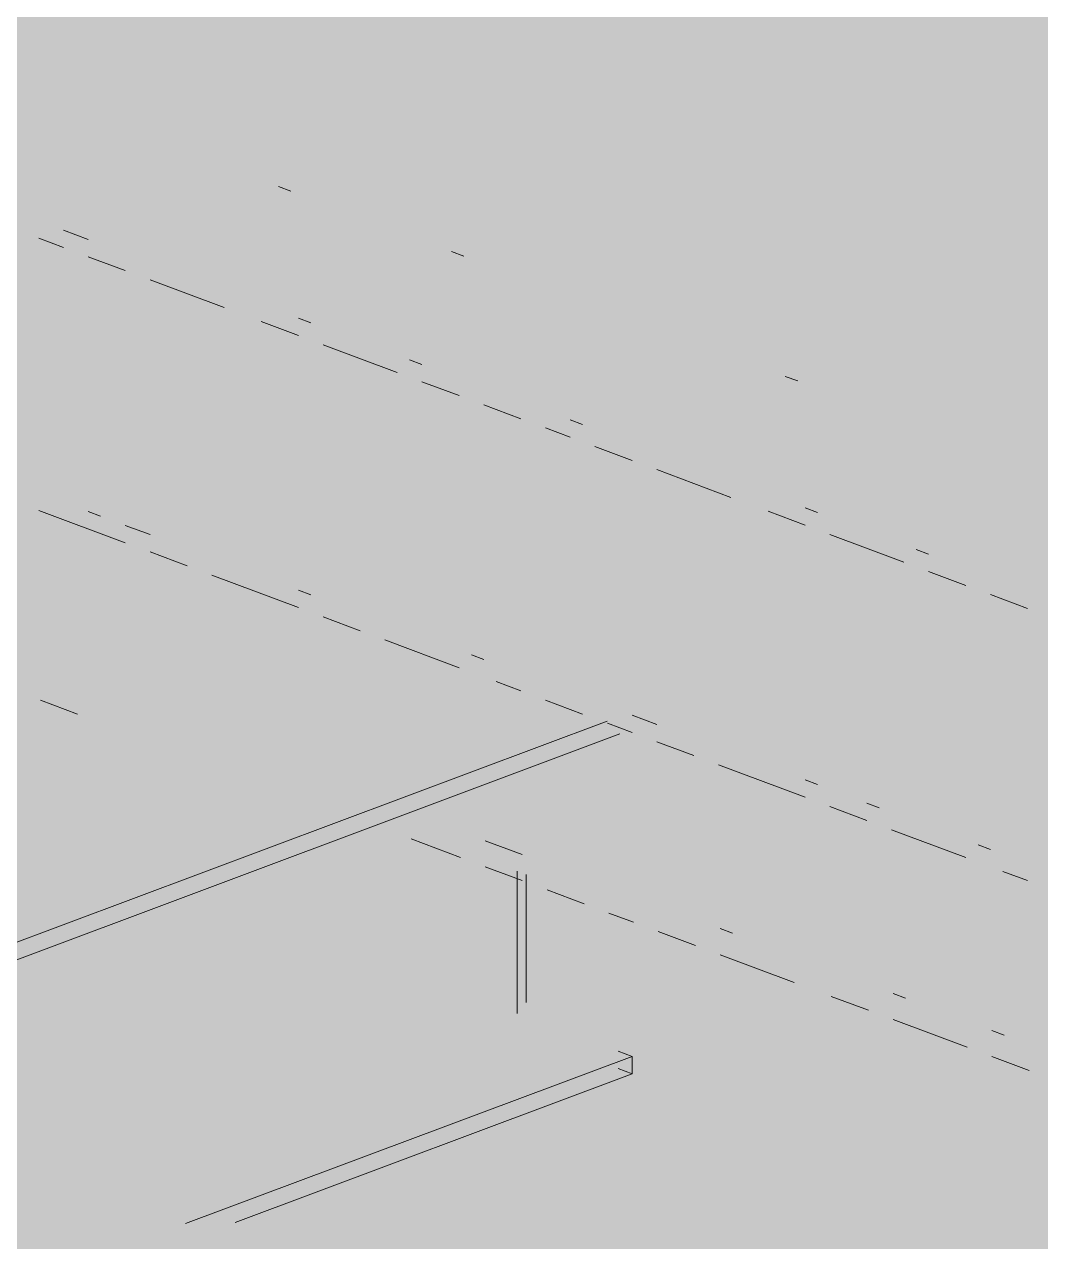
# Paper-space layout '03 3D Building and Roof' of a CAD drawing. Header units: millimetres. Extents: x 5 to 415, y 5 to 292.
# Drawn here: x 178.55 to 183.66, y 105.89 to 112.02 of the extents above; entities that cross this region are included whole.
import ezdxf

# ---------------------------------------------------------------- set-up
doc = ezdxf.new("R2010")
doc.units = ezdxf.units.MM
doc.layers.add('EXISTING', color=7, linetype='Continuous')
doc.layers.add('IMAGES', color=7, linetype='Continuous')

# ---------------------------------------------------------------- blocks, each defined once
blk = doc.blocks.new('SHEET_03')
at = {"layer": 'EXISTING', "color": 250, "lineweight": 9}
for p, q in [((179.8906, 111.1793), (179.8284, 111.2026)), ((178.7464, 110.8963), (178.6221, 110.9429)), ((178.7464, 110.9837), (178.8708, 110.9371)), ((179.0573, 110.7798), (178.8708, 110.8497)), ((180.7611, 110.8533), (180.6989, 110.8765)), ((179.5548, 110.5935), (179.1817, 110.7332)), ((179.9278, 110.4537), (179.7413, 110.5236)), ((179.9278, 110.5411), (179.99, 110.5178)), ((180.4252, 110.2674), (180.0522, 110.4071)), ((180.4874, 110.3315), (180.5496, 110.3082)), ((180.7361, 110.1509), (180.5496, 110.2208)), ((182.4399, 110.2244), (182.3777, 110.2477)), ((181.047, 110.0345), (180.8605, 110.1043)), ((181.2957, 110.0287), (181.3579, 110.0054)), ((181.2957, 109.9413), (181.1714, 109.9879)), ((181.6066, 109.8248), (181.4201, 109.8947)), ((182.104, 109.6385), (181.731, 109.7782)), ((179.0573, 109.4104), (178.6221, 109.5735)), ((178.8708, 109.5677), (178.933, 109.5444)), ((182.4771, 109.4987), (182.2906, 109.5686)), ((182.4771, 109.5861), (182.5393, 109.5628)), ((179.0573, 109.4979), (179.1817, 109.4513)), ((182.9745, 109.3124), (182.6015, 109.4521)), ((179.3682, 109.294), (179.1817, 109.3639)), ((183.0367, 109.3765), (183.0989, 109.3532)), ((179.9278, 109.0844), (179.4926, 109.2474)), ((183.2854, 109.1959), (183.0989, 109.2658)), ((179.9278, 109.1718), (179.99, 109.1485)), ((183.5963, 109.0795), (183.4098, 109.1494)), ((180.2387, 108.9679), (180.0522, 109.0378)), ((180.7361, 108.7816), (180.3631, 108.9213)), ((180.7983, 108.8457), (180.8605, 108.8224)), ((181.047, 108.6651), (180.9227, 108.7117)), ((178.8162, 108.5486), (178.6297, 108.6185)), ((181.3579, 108.5486), (181.1714, 108.6185)), ((177.1141, 106.8764), (181.482, 108.5126)), ((181.6066, 108.4555), (181.4823, 108.502)), ((181.6066, 108.5429), (181.731, 108.4963)), ((177.2389, 106.8357), (181.5444, 108.4485)), ((181.9175, 108.339), (181.731, 108.4089)), ((182.4771, 108.1294), (182.0419, 108.2924)), ((182.4771, 108.2168), (182.5393, 108.1935)), ((182.788, 108.0129), (182.6015, 108.0828)), ((182.788, 108.1003), (182.8502, 108.077)), ((183.2854, 107.8266), (182.9124, 107.9663)), ((180.7437, 107.8265), (180.495, 107.9197)), ((180.8681, 107.911), (181.0546, 107.8412)), ((183.3476, 107.8907), (183.4098, 107.8674)), ((181.0546, 107.7101), (180.8681, 107.7799)), ((181.0291, 107.0422), (181.0291, 107.7579)), ((183.5963, 107.7101), (183.472, 107.7567)), ((181.0735, 107.7413), (181.0735, 107.0971)), ((181.3655, 107.5936), (181.1789, 107.6635)), ((181.6142, 107.5004), (181.4898, 107.547)), ((181.9251, 107.384), (181.7385, 107.4538)), ((182.0494, 107.4685), (182.1116, 107.4452)), ((182.4225, 107.1976), (182.0494, 107.3374)), ((182.9199, 107.1424), (182.9821, 107.1191)), ((182.7956, 107.0579), (182.609, 107.1278)), ((183.293, 106.8715), (182.9199, 107.0113)), ((183.4173, 106.9561), (183.4795, 106.9328)), ((181.5373, 106.8518), (181.6068, 106.8258)), ((179.3604, 105.9843), (181.6068, 106.8258)), ((181.6068, 106.8258), (181.6068, 106.7384)), ((183.6039, 106.7551), (183.4173, 106.825)), ((179.61, 105.9904), (181.6068, 106.7384)), ((181.6068, 106.7384), (181.5373, 106.7644))]:
    blk.add_line(p, q, dxfattribs=at)
at = {"layer": 'IMAGES', "color": 7}
for points in [[(178.4348, 112), (183.5757, 112), (178.4348, 112.1714), (183.5757, 112.1714)], [(183.5757, 112), (183.7471, 112), (183.5757, 112.1714), (183.7471, 112.1714)], [(178.4348, 111.8286), (178.6062, 111.8286), (178.4348, 112), (178.6062, 112)], [(178.6062, 111.8286), (178.7776, 111.8286), (178.6062, 112), (178.7776, 112)], [(178.7776, 111.8286), (183.9184, 111.8286), (178.7776, 112), (183.9184, 112)], [(178.4348, 111.6571), (178.6062, 111.6571), (178.4348, 111.8286), (178.6062, 111.8286)], [(178.6062, 111.6571), (178.9489, 111.6571), (178.6062, 111.8286), (178.9489, 111.8286)], [(178.9489, 111.6571), (179.2916, 111.6571), (178.9489, 111.8286), (179.2916, 111.8286)], [(179.2916, 111.6571), (184.4325, 111.6571), (179.2916, 111.8286), (184.4325, 111.8286)], [(178.4348, 111.4857), (178.6062, 111.4857), (178.4348, 111.6571), (178.6062, 111.6571)], [(178.6062, 111.4857), (178.7776, 111.4857), (178.6062, 111.6571), (178.7776, 111.6571)], [(178.7776, 111.4857), (178.9489, 111.4857), (178.7776, 111.6571), (178.9489, 111.6571)], [(178.9489, 111.3143), (179.1203, 111.3143), (178.9489, 111.6571), (179.1203, 111.6571)], [(179.1203, 111.3143), (179.2916, 111.3143), (179.1203, 111.6571), (179.2916, 111.6571)], [(179.2916, 111.4857), (179.463, 111.4857), (179.2916, 111.6571), (179.463, 111.6571)], [(179.463, 111.4857), (184.9466, 111.4857), (179.463, 111.6571), (184.9466, 111.6571)], [(178.2635, 111.3143), (178.7776, 111.3143), (178.2635, 111.4857), (178.7776, 111.4857)], [(178.7776, 111.3143), (178.9489, 111.3143), (178.7776, 111.4857), (178.9489, 111.4857)], [(179.2916, 111.3143), (179.463, 111.3143), (179.2916, 111.4857), (179.463, 111.4857)], [(179.463, 111.3143), (179.6344, 111.3143), (179.463, 111.4857), (179.6344, 111.4857)], [(179.6344, 111.1429), (179.8057, 111.1429), (179.6344, 111.4857), (179.8057, 111.4857)], [(179.8057, 111.3143), (179.9771, 111.3143), (179.8057, 111.4857), (179.9771, 111.4857)], [(179.9771, 111.3143), (180.1485, 111.3143), (179.9771, 111.4857), (180.1485, 111.4857)], [(180.1485, 111.3143), (185.2894, 111.3143), (180.1485, 111.4857), (185.2894, 111.4857)], [(178.4348, 111.1429), (178.6062, 111.1429), (178.4348, 111.3143), (178.6062, 111.3143)], [(178.6062, 111.1429), (178.7776, 111.1429), (178.6062, 111.3143), (178.7776, 111.3143)], [(178.7776, 111.1429), (179.1203, 111.1429), (178.7776, 111.3143), (179.1203, 111.3143)], [(179.1203, 111.1429), (179.6344, 111.1429), (179.1203, 111.3143), (179.6344, 111.3143)], [(179.8057, 111.1429), (179.9771, 111.1429), (179.8057, 111.3143), (179.9771, 111.3143)], [(179.9771, 110.9714), (180.1485, 110.9714), (179.9771, 111.3143), (180.1485, 111.3143)], [(180.1485, 111.1429), (180.3198, 111.1429), (180.1485, 111.3143), (180.3198, 111.3143)], [(180.3198, 111.1429), (185.8034, 111.1429), (180.3198, 111.3143), (185.8034, 111.3143)], [(178.4348, 110.8), (178.6062, 110.8), (178.4348, 111.1429), (178.6062, 111.1429)], [(178.6062, 110.9714), (178.7776, 110.9714), (178.6062, 111.1429), (178.7776, 111.1429)], [(178.7776, 110.9714), (178.9489, 110.9714), (178.7776, 111.1429), (178.9489, 111.1429)], [(178.9489, 110.9714), (179.1203, 110.9714), (178.9489, 111.1429), (179.1203, 111.1429)], [(179.1203, 110.9714), (179.8057, 110.9714), (179.1203, 111.1429), (179.8057, 111.1429)], [(179.8057, 110.9714), (179.9771, 110.9714), (179.8057, 111.1429), (179.9771, 111.1429)], [(180.1485, 110.9714), (180.3198, 110.9714), (180.1485, 111.1429), (180.3198, 111.1429)], [(180.3198, 110.9714), (180.4912, 110.9714), (180.3198, 111.1429), (180.4912, 111.1429)], [(180.4912, 110.9714), (180.6625, 110.9714), (180.4912, 111.1429), (180.6625, 111.1429)], [(180.6625, 110.9714), (181.1766, 110.9714), (180.6625, 111.1429), (181.1766, 111.1429)], [(181.1766, 110.9714), (186.3175, 110.9714), (181.1766, 111.1429), (186.3175, 111.1429)], [(178.6062, 110.8), (178.9489, 110.8), (178.6062, 110.9714), (178.9489, 110.9714)], [(178.9489, 110.8), (179.1203, 110.8), (178.9489, 110.9714), (179.1203, 110.9714)], [(179.1203, 110.8), (179.463, 110.8), (179.1203, 110.9714), (179.463, 110.9714)], [(179.463, 110.8), (179.6344, 110.8), (179.463, 110.9714), (179.6344, 110.9714)], [(179.6344, 110.8), (179.8057, 110.8), (179.6344, 110.9714), (179.8057, 110.9714)], [(179.8057, 110.8), (179.9771, 110.8), (179.8057, 110.9714), (179.9771, 110.9714)], [(179.9771, 110.8), (180.4912, 110.8), (179.9771, 110.9714), (180.4912, 110.9714)], [(180.4912, 110.8), (180.6625, 110.8), (180.4912, 110.9714), (180.6625, 110.9714)], [(180.6625, 110.8), (180.8339, 110.8), (180.6625, 110.9714), (180.8339, 110.9714)], [(180.8339, 110.8), (181.1766, 110.8), (180.8339, 110.9714), (181.1766, 110.9714)], [(181.1766, 110.8), (181.348, 110.8), (181.1766, 110.9714), (181.348, 110.9714)], [(181.348, 110.8), (181.5194, 110.8), (181.348, 110.9714), (181.5194, 110.9714)], [(181.5194, 110.8), (186.6603, 110.8), (181.5194, 110.9714), (186.6603, 110.9714)], [(178.2635, 110.6286), (178.6062, 110.6286), (178.2635, 110.8), (178.6062, 110.8)], [(178.6062, 110.6286), (178.7776, 110.6286), (178.6062, 110.8), (178.7776, 110.8)], [(178.7776, 110.6286), (178.9489, 110.6286), (178.7776, 110.8), (178.9489, 110.8)], [(178.9489, 110.6286), (179.463, 110.6286), (178.9489, 110.8), (179.463, 110.8)], [(179.463, 110.6286), (179.6344, 110.6286), (179.463, 110.8), (179.6344, 110.8)], [(179.6344, 110.6286), (179.8057, 110.6286), (179.6344, 110.8), (179.8057, 110.8)], [(179.8057, 110.6286), (179.9771, 110.6286), (179.8057, 110.8), (179.9771, 110.8)], [(179.9771, 110.6286), (180.1485, 110.6286), (179.9771, 110.8), (180.1485, 110.8)], [(180.1485, 110.6286), (180.6625, 110.6286), (180.1485, 110.8), (180.6625, 110.8)], [(180.6625, 110.6286), (180.8339, 110.6286), (180.6625, 110.8), (180.8339, 110.8)], [(180.8339, 110.6286), (181.0053, 110.6286), (180.8339, 110.8), (181.0053, 110.8)], [(181.0053, 110.6286), (181.1766, 110.6286), (181.0053, 110.8), (181.1766, 110.8)], [(181.1766, 110.4571), (181.348, 110.4571), (181.1766, 110.8), (181.348, 110.8)], [(181.348, 110.6286), (181.5194, 110.6286), (181.348, 110.8), (181.5194, 110.8)], [(181.5194, 110.6286), (181.6907, 110.6286), (181.5194, 110.8), (181.6907, 110.8)], [(181.6907, 110.6286), (181.8621, 110.6286), (181.6907, 110.8), (181.8621, 110.8)], [(181.8621, 110.6286), (182.0335, 110.6286), (181.8621, 110.8), (182.0335, 110.8)], [(182.0335, 110.6286), (187.1743, 110.6286), (182.0335, 110.8), (187.1743, 110.8)], [(177.2353, 110.4571), (178.6062, 110.4571), (177.2353, 110.6286), (178.6062, 110.6286)], [(178.6062, 110.4571), (178.7776, 110.4571), (178.6062, 110.6286), (178.7776, 110.6286)], [(178.7776, 110.4571), (179.1203, 110.4571), (178.7776, 110.6286), (179.1203, 110.6286)], [(179.1203, 110.4571), (179.2916, 110.4571), (179.1203, 110.6286), (179.2916, 110.6286)], [(179.2916, 110.4571), (179.463, 110.4571), (179.2916, 110.6286), (179.463, 110.6286)], [(179.463, 110.4571), (179.8057, 110.4571), (179.463, 110.6286), (179.8057, 110.6286)], [(179.8057, 110.4571), (179.9771, 110.4571), (179.8057, 110.6286), (179.9771, 110.6286)], [(179.9771, 110.4571), (180.1485, 110.4571), (179.9771, 110.6286), (180.1485, 110.6286)], [(180.1485, 110.4571), (180.4912, 110.4571), (180.1485, 110.6286), (180.4912, 110.6286)], [(180.4912, 110.4571), (180.6625, 110.4571), (180.4912, 110.6286), (180.6625, 110.6286)], [(180.6625, 110.4571), (181.0053, 110.4571), (180.6625, 110.6286), (181.0053, 110.6286)], [(181.0053, 110.4571), (181.1766, 110.4571), (181.0053, 110.6286), (181.1766, 110.6286)], [(181.348, 110.4571), (181.5194, 110.4571), (181.348, 110.6286), (181.5194, 110.6286)], [(181.5194, 110.4571), (181.6907, 110.4571), (181.5194, 110.6286), (181.6907, 110.6286)], [(181.6907, 110.4571), (181.8621, 110.4571), (181.6907, 110.6286), (181.8621, 110.6286)], [(181.8621, 110.4571), (182.0335, 110.4571), (181.8621, 110.6286), (182.0335, 110.6286)], [(182.0335, 110.4571), (187.6884, 110.4571), (182.0335, 110.6286), (187.6884, 110.6286)], [(177.7494, 110.2857), (179.1203, 110.2857), (177.7494, 110.4571), (179.1203, 110.4571)], [(179.1203, 110.2857), (179.463, 110.2857), (179.1203, 110.4571), (179.463, 110.4571)], [(179.463, 110.2857), (179.6344, 110.2857), (179.463, 110.4571), (179.6344, 110.4571)], [(179.6344, 110.2857), (179.8057, 110.2857), (179.6344, 110.4571), (179.8057, 110.4571)], [(179.8057, 110.2857), (179.9771, 110.2857), (179.8057, 110.4571), (179.9771, 110.4571)], [(179.9771, 110.2857), (180.3198, 110.2857), (179.9771, 110.4571), (180.3198, 110.4571)], [(180.3198, 110.2857), (180.4912, 110.2857), (180.3198, 110.4571), (180.4912, 110.4571)], [(180.4912, 110.2857), (180.6625, 110.2857), (180.4912, 110.4571), (180.6625, 110.4571)], [(180.6625, 110.2857), (180.8339, 110.2857), (180.6625, 110.4571), (180.8339, 110.4571)], [(180.8339, 110.2857), (181.0053, 110.2857), (180.8339, 110.4571), (181.0053, 110.4571)], [(181.0053, 110.2857), (181.348, 110.2857), (181.0053, 110.4571), (181.348, 110.4571)], [(181.348, 110.2857), (181.5194, 110.2857), (181.348, 110.4571), (181.5194, 110.4571)], [(181.5194, 110.2857), (181.8621, 110.2857), (181.5194, 110.4571), (181.8621, 110.4571)], [(181.8621, 110.2857), (182.0335, 110.2857), (181.8621, 110.4571), (182.0335, 110.4571)], [(182.0335, 110.2857), (182.2048, 110.2857), (182.0335, 110.4571), (182.2048, 110.4571)], [(182.2048, 110.2857), (182.3762, 110.2857), (182.2048, 110.4571), (182.3762, 110.4571)], [(182.3762, 110.2857), (182.5475, 110.2857), (182.3762, 110.4571), (182.5475, 110.4571)], [(182.5475, 110.2857), (188.0312, 110.2857), (182.5475, 110.4571), (188.0312, 110.4571)], [(178.2635, 110.1143), (179.6344, 110.1143), (178.2635, 110.2857), (179.6344, 110.2857)], [(179.6344, 110.1143), (179.8057, 110.1143), (179.6344, 110.2857), (179.8057, 110.2857)], [(179.8057, 110.1143), (179.9771, 110.1143), (179.8057, 110.2857), (179.9771, 110.2857)], [(179.9771, 110.1143), (180.1485, 110.1143), (179.9771, 110.2857), (180.1485, 110.2857)], [(180.1485, 110.1143), (180.3198, 110.1143), (180.1485, 110.2857), (180.3198, 110.2857)], [(180.3198, 110.1143), (180.4912, 110.1143), (180.3198, 110.2857), (180.4912, 110.2857)], [(180.4912, 110.1143), (180.6625, 110.1143), (180.4912, 110.2857), (180.6625, 110.2857)], [(180.6625, 110.1143), (180.8339, 110.1143), (180.6625, 110.2857), (180.8339, 110.2857)], [(180.8339, 110.1143), (181.0053, 110.1143), (180.8339, 110.2857), (181.0053, 110.2857)], [(181.0053, 110.1143), (181.1766, 110.1143), (181.0053, 110.2857), (181.1766, 110.2857)], [(181.1766, 110.1143), (181.348, 110.1143), (181.1766, 110.2857), (181.348, 110.2857)], [(181.348, 110.1143), (181.6907, 110.1143), (181.348, 110.2857), (181.6907, 110.2857)], [(181.6907, 110.1143), (181.8621, 110.1143), (181.6907, 110.2857), (181.8621, 110.2857)], [(181.8621, 110.1143), (182.0335, 110.1143), (181.8621, 110.2857), (182.0335, 110.2857)], [(182.0335, 110.1143), (182.2048, 110.1143), (182.0335, 110.2857), (182.2048, 110.2857)], [(182.2048, 110.1143), (182.3762, 110.1143), (182.2048, 110.2857), (182.3762, 110.2857)], [(182.3762, 110.1143), (182.5475, 110.1143), (182.3762, 110.2857), (182.5475, 110.2857)], [(182.5475, 110.1143), (182.7189, 110.1143), (182.5475, 110.2857), (182.7189, 110.2857)], [(182.7189, 110.1143), (183.233, 110.1143), (182.7189, 110.2857), (183.233, 110.2857)], [(183.233, 110.1143), (183.4044, 110.1143), (183.233, 110.2857), (183.4044, 110.2857)], [(183.4044, 110.1143), (188.7166, 110.1143), (183.4044, 110.2857), (188.7166, 110.2857)], [(178.4348, 109.9429), (178.6062, 109.9429), (178.4348, 110.1143), (178.6062, 110.1143)], [(178.6062, 109.9429), (179.9771, 109.9429), (178.6062, 110.1143), (179.9771, 110.1143)], [(179.9771, 109.9429), (180.3198, 109.9429), (179.9771, 110.1143), (180.3198, 110.1143)], [(180.3198, 109.9429), (180.4912, 109.9429), (180.3198, 110.1143), (180.4912, 110.1143)], [(180.4912, 109.9429), (180.6625, 109.9429), (180.4912, 110.1143), (180.6625, 110.1143)], [(180.6625, 109.9429), (180.8339, 109.9429), (180.6625, 110.1143), (180.8339, 110.1143)], [(180.8339, 109.9429), (181.0053, 109.9429), (180.8339, 110.1143), (181.0053, 110.1143)], [(181.0053, 109.9429), (181.348, 109.9429), (181.0053, 110.1143), (181.348, 110.1143)], [(181.348, 109.7714), (181.5194, 109.7714), (181.348, 110.1143), (181.5194, 110.1143)], [(181.5194, 109.9429), (181.6907, 109.9429), (181.5194, 110.1143), (181.6907, 110.1143)], [(181.6907, 109.9429), (182.0335, 109.9429), (181.6907, 110.1143), (182.0335, 110.1143)], [(182.0335, 109.9429), (182.3762, 109.9429), (182.0335, 110.1143), (182.3762, 110.1143)], [(182.3762, 109.9429), (182.5475, 109.9429), (182.3762, 110.1143), (182.5475, 110.1143)], [(182.5475, 109.9429), (182.8903, 109.9429), (182.5475, 110.1143), (182.8903, 110.1143)], [(182.8903, 109.9429), (183.0616, 109.9429), (182.8903, 110.1143), (183.0616, 110.1143)], [(183.0616, 109.9429), (183.233, 109.9429), (183.0616, 110.1143), (183.233, 110.1143)], [(183.233, 109.9429), (183.4044, 109.9429), (183.233, 110.1143), (183.4044, 110.1143)], [(183.4044, 109.9429), (183.5757, 109.9429), (183.4044, 110.1143), (183.5757, 110.1143)], [(183.5757, 109.9429), (183.7471, 109.9429), (183.5757, 110.1143), (183.7471, 110.1143)], [(178.4348, 109.7714), (178.9489, 109.7714), (178.4348, 109.9429), (178.9489, 109.9429)], [(178.9489, 109.7714), (179.1203, 109.7714), (178.9489, 109.9429), (179.1203, 109.9429)], [(179.1203, 109.7714), (180.4912, 109.7714), (179.1203, 109.9429), (180.4912, 109.9429)], [(180.4912, 109.7714), (180.6625, 109.7714), (180.4912, 109.9429), (180.6625, 109.9429)], [(180.6625, 109.7714), (180.8339, 109.7714), (180.6625, 109.9429), (180.8339, 109.9429)], [(180.8339, 109.7714), (181.0053, 109.7714), (180.8339, 109.9429), (181.0053, 109.9429)], [(181.0053, 109.7714), (181.1766, 109.7714), (181.0053, 109.9429), (181.1766, 109.9429)], [(181.1766, 109.7714), (181.348, 109.7714), (181.1766, 109.9429), (181.348, 109.9429)], [(181.5194, 109.7714), (181.6907, 109.7714), (181.5194, 109.9429), (181.6907, 109.9429)], [(181.6907, 109.7714), (182.0335, 109.7714), (181.6907, 109.9429), (182.0335, 109.9429)], [(182.0335, 109.7714), (182.5475, 109.7714), (182.0335, 109.9429), (182.5475, 109.9429)], [(182.5475, 109.7714), (183.233, 109.7714), (182.5475, 109.9429), (183.233, 109.9429)], [(183.233, 109.7714), (183.4044, 109.7714), (183.233, 109.9429), (183.4044, 109.9429)], [(183.4044, 109.6), (183.5757, 109.6), (183.4044, 109.9429), (183.5757, 109.9429)], [(183.5757, 109.7714), (183.7471, 109.7714), (183.5757, 109.9429), (183.7471, 109.9429)], [(178.4348, 109.4286), (178.6062, 109.4286), (178.4348, 109.7714), (178.6062, 109.7714)], [(178.6062, 109.6), (178.7776, 109.6), (178.6062, 109.7714), (178.7776, 109.7714)], [(178.7776, 109.6), (178.9489, 109.6), (178.7776, 109.7714), (178.9489, 109.7714)], [(178.9489, 109.6), (179.1203, 109.6), (178.9489, 109.7714), (179.1203, 109.7714)], [(179.1203, 109.6), (179.2916, 109.6), (179.1203, 109.7714), (179.2916, 109.7714)], [(179.2916, 109.6), (179.463, 109.6), (179.2916, 109.7714), (179.463, 109.7714)], [(179.463, 109.6), (179.6344, 109.6), (179.463, 109.7714), (179.6344, 109.7714)], [(179.6344, 109.6), (180.8339, 109.6), (179.6344, 109.7714), (180.8339, 109.7714)], [(180.8339, 109.6), (181.1766, 109.6), (180.8339, 109.7714), (181.1766, 109.7714)], [(181.1766, 109.6), (181.348, 109.6), (181.1766, 109.7714), (181.348, 109.7714)], [(181.348, 109.6), (181.5194, 109.6), (181.348, 109.7714), (181.5194, 109.7714)], [(181.5194, 109.6), (181.6907, 109.6), (181.5194, 109.7714), (181.6907, 109.7714)], [(181.6907, 109.6), (181.8621, 109.6), (181.6907, 109.7714), (181.8621, 109.7714)], [(181.8621, 109.6), (182.0335, 109.6), (181.8621, 109.7714), (182.0335, 109.7714)], [(182.0335, 109.4286), (182.2048, 109.4286), (182.0335, 109.7714), (182.2048, 109.7714)], [(182.2048, 109.6), (182.3762, 109.6), (182.2048, 109.7714), (182.3762, 109.7714)], [(182.3762, 109.6), (182.5475, 109.6), (182.3762, 109.7714), (182.5475, 109.7714)], [(182.5475, 109.6), (182.7189, 109.6), (182.5475, 109.7714), (182.7189, 109.7714)], [(182.7189, 109.6), (182.8903, 109.6), (182.7189, 109.7714), (182.8903, 109.7714)], [(182.8903, 109.6), (183.233, 109.6), (182.8903, 109.7714), (183.233, 109.7714)], [(183.233, 109.6), (183.4044, 109.6), (183.233, 109.7714), (183.4044, 109.7714)], [(183.5757, 109.6), (183.9184, 109.6), (183.5757, 109.7714), (183.9184, 109.7714)], [(178.6062, 109.4286), (178.7776, 109.4286), (178.6062, 109.6), (178.7776, 109.6)], [(178.7776, 109.4286), (179.1203, 109.4286), (178.7776, 109.6), (179.1203, 109.6)], [(179.1203, 109.4286), (179.2916, 109.4286), (179.1203, 109.6), (179.2916, 109.6)], [(179.2916, 109.4286), (179.463, 109.4286), (179.2916, 109.6), (179.463, 109.6)], [(179.463, 109.4286), (179.6344, 109.4286), (179.463, 109.6), (179.6344, 109.6)], [(179.6344, 109.4286), (179.8057, 109.4286), (179.6344, 109.6), (179.8057, 109.6)], [(179.8057, 109.4286), (179.9771, 109.4286), (179.8057, 109.6), (179.9771, 109.6)], [(179.9771, 109.4286), (181.348, 109.4286), (179.9771, 109.6), (181.348, 109.6)], [(181.348, 109.4286), (181.5194, 109.4286), (181.348, 109.6), (181.5194, 109.6)], [(181.5194, 109.4286), (181.8621, 109.4286), (181.5194, 109.6), (181.8621, 109.6)], [(181.8621, 109.4286), (182.0335, 109.4286), (181.8621, 109.6), (182.0335, 109.6)], [(182.2048, 109.4286), (182.3762, 109.4286), (182.2048, 109.6), (182.3762, 109.6)], [(182.3762, 109.4286), (182.5475, 109.4286), (182.3762, 109.6), (182.5475, 109.6)], [(182.5475, 109.4286), (182.7189, 109.4286), (182.5475, 109.6), (182.7189, 109.6)], [(182.7189, 109.4286), (182.8903, 109.4286), (182.7189, 109.6), (182.8903, 109.6)], [(182.8903, 109.4286), (183.0616, 109.4286), (182.8903, 109.6), (183.0616, 109.6)], [(183.0616, 109.4286), (183.5757, 109.4286), (183.0616, 109.6), (183.5757, 109.6)], [(183.5757, 109.4286), (183.7471, 109.4286), (183.5757, 109.6), (183.7471, 109.6)], [(178.4348, 109.2571), (178.6062, 109.2571), (178.4348, 109.4286), (178.6062, 109.4286)], [(178.6062, 109.2571), (178.7776, 109.2571), (178.6062, 109.4286), (178.7776, 109.4286)], [(178.7776, 109.2571), (178.9489, 109.2571), (178.7776, 109.4286), (178.9489, 109.4286)], [(178.9489, 109.2571), (179.1203, 109.2571), (178.9489, 109.4286), (179.1203, 109.4286)], [(179.1203, 109.2571), (179.2916, 109.2571), (179.1203, 109.4286), (179.2916, 109.4286)], [(179.2916, 109.2571), (179.463, 109.2571), (179.2916, 109.4286), (179.463, 109.4286)], [(179.463, 109.2571), (179.8057, 109.2571), (179.463, 109.4286), (179.8057, 109.4286)], [(179.8057, 109.2571), (179.9771, 109.2571), (179.8057, 109.4286), (179.9771, 109.4286)], [(179.9771, 109.2571), (180.1485, 109.2571), (179.9771, 109.4286), (180.1485, 109.4286)], [(180.1485, 109.2571), (180.3198, 109.2571), (180.1485, 109.4286), (180.3198, 109.4286)], [(180.3198, 109.2571), (180.4912, 109.2571), (180.3198, 109.4286), (180.4912, 109.4286)], [(180.4912, 109.2571), (181.8621, 109.2571), (180.4912, 109.4286), (181.8621, 109.4286)], [(181.8621, 109.2571), (182.0335, 109.2571), (181.8621, 109.4286), (182.0335, 109.4286)], [(182.0335, 109.2571), (182.2048, 109.2571), (182.0335, 109.4286), (182.2048, 109.4286)], [(182.2048, 109.2571), (182.3762, 109.2571), (182.2048, 109.4286), (182.3762, 109.4286)], [(182.3762, 109.2571), (182.5475, 109.2571), (182.3762, 109.4286), (182.5475, 109.4286)], [(182.5475, 109.2571), (182.7189, 109.2571), (182.5475, 109.4286), (182.7189, 109.4286)], [(182.7189, 109.2571), (182.8903, 109.2571), (182.7189, 109.4286), (182.8903, 109.4286)], [(182.8903, 109.2571), (183.0616, 109.2571), (182.8903, 109.4286), (183.0616, 109.4286)], [(183.0616, 109.2571), (183.233, 109.2571), (183.0616, 109.4286), (183.233, 109.4286)], [(183.233, 109.2571), (183.4044, 109.2571), (183.233, 109.4286), (183.4044, 109.4286)], [(183.4044, 109.2571), (183.5757, 109.2571), (183.4044, 109.4286), (183.5757, 109.4286)], [(183.5757, 109.2571), (183.9184, 109.2571), (183.5757, 109.4286), (183.9184, 109.4286)], [(178.4348, 109.0857), (178.7776, 109.0857), (178.4348, 109.2571), (178.7776, 109.2571)], [(178.7776, 109.0857), (178.9489, 109.0857), (178.7776, 109.2571), (178.9489, 109.2571)], [(178.9489, 109.0857), (179.1203, 109.0857), (178.9489, 109.2571), (179.1203, 109.2571)], [(179.1203, 109.0857), (179.2916, 109.0857), (179.1203, 109.2571), (179.2916, 109.2571)], [(179.2916, 109.0857), (179.463, 109.0857), (179.2916, 109.2571), (179.463, 109.2571)], [(179.463, 109.0857), (179.6344, 109.0857), (179.463, 109.2571), (179.6344, 109.2571)], [(179.6344, 109.0857), (179.8057, 109.0857), (179.6344, 109.2571), (179.8057, 109.2571)], [(179.8057, 109.0857), (179.9771, 109.0857), (179.8057, 109.2571), (179.9771, 109.2571)], [(179.9771, 109.0857), (180.1485, 109.0857), (179.9771, 109.2571), (180.1485, 109.2571)], [(180.1485, 109.0857), (180.3198, 109.0857), (180.1485, 109.2571), (180.3198, 109.2571)], [(180.3198, 108.9143), (180.6625, 108.9143), (180.3198, 109.2571), (180.6625, 109.2571)], [(180.6625, 109.0857), (180.8339, 109.0857), (180.6625, 109.2571), (180.8339, 109.2571)], [(180.8339, 109.0857), (181.0053, 109.0857), (180.8339, 109.2571), (181.0053, 109.2571)], [(181.0053, 109.0857), (182.2048, 109.0857), (181.0053, 109.2571), (182.2048, 109.2571)], [(182.2048, 109.0857), (182.5475, 109.0857), (182.2048, 109.2571), (182.5475, 109.2571)], [(182.5475, 109.0857), (182.7189, 109.0857), (182.5475, 109.2571), (182.7189, 109.2571)], [(182.7189, 109.0857), (182.8903, 109.0857), (182.7189, 109.2571), (182.8903, 109.2571)], [(182.8903, 109.0857), (183.0616, 109.0857), (182.8903, 109.2571), (183.0616, 109.2571)], [(183.0616, 109.0857), (183.233, 109.0857), (183.0616, 109.2571), (183.233, 109.2571)], [(183.233, 109.0857), (183.4044, 109.0857), (183.233, 109.2571), (183.4044, 109.2571)], [(183.4044, 109.0857), (183.5757, 109.0857), (183.4044, 109.2571), (183.5757, 109.2571)], [(183.5757, 109.0857), (183.7471, 109.0857), (183.5757, 109.2571), (183.7471, 109.2571)], [(178.2635, 108.9143), (178.9489, 108.9143), (178.2635, 109.0857), (178.9489, 109.0857)], [(178.9489, 108.9143), (179.1203, 108.9143), (178.9489, 109.0857), (179.1203, 109.0857)], [(179.1203, 108.9143), (179.2916, 108.9143), (179.1203, 109.0857), (179.2916, 109.0857)], [(179.2916, 108.9143), (179.463, 108.9143), (179.2916, 109.0857), (179.463, 109.0857)], [(179.463, 108.9143), (179.6344, 108.9143), (179.463, 109.0857), (179.6344, 109.0857)], [(179.6344, 108.9143), (179.8057, 108.9143), (179.6344, 109.0857), (179.8057, 109.0857)], [(179.8057, 108.9143), (179.9771, 108.9143), (179.8057, 109.0857), (179.9771, 109.0857)], [(179.9771, 108.9143), (180.1485, 108.9143), (179.9771, 109.0857), (180.1485, 109.0857)], [(180.1485, 108.9143), (180.3198, 108.9143), (180.1485, 109.0857), (180.3198, 109.0857)], [(180.6625, 108.9143), (181.348, 108.9143), (180.6625, 109.0857), (181.348, 109.0857)], [(181.348, 108.9143), (182.7189, 108.9143), (181.348, 109.0857), (182.7189, 109.0857)], [(182.7189, 108.9143), (182.8903, 108.9143), (182.7189, 109.0857), (182.8903, 109.0857)], [(182.8903, 108.9143), (183.0616, 108.9143), (182.8903, 109.0857), (183.0616, 109.0857)], [(183.0616, 108.9143), (183.233, 108.9143), (183.0616, 109.0857), (183.233, 109.0857)], [(183.233, 108.9143), (183.4044, 108.9143), (183.233, 109.0857), (183.4044, 109.0857)], [(183.4044, 108.9143), (183.5757, 108.9143), (183.4044, 109.0857), (183.5757, 109.0857)], [(183.5757, 108.9143), (183.7471, 108.9143), (183.5757, 109.0857), (183.7471, 109.0857)], [(178.4348, 108.7429), (178.6062, 108.7429), (178.4348, 108.9143), (178.6062, 108.9143)], [(178.6062, 108.7429), (178.7776, 108.7429), (178.6062, 108.9143), (178.7776, 108.9143)], [(178.7776, 108.7429), (179.2916, 108.7429), (178.7776, 108.9143), (179.2916, 108.9143)], [(179.2916, 108.7429), (179.463, 108.7429), (179.2916, 108.9143), (179.463, 108.9143)], [(179.463, 108.7429), (179.6344, 108.7429), (179.463, 108.9143), (179.6344, 108.9143)], [(179.6344, 108.7429), (179.9771, 108.7429), (179.6344, 108.9143), (179.9771, 108.9143)], [(179.9771, 108.7429), (180.1485, 108.7429), (179.9771, 108.9143), (180.1485, 108.9143)], [(180.1485, 108.7429), (180.3198, 108.7429), (180.1485, 108.9143), (180.3198, 108.9143)], [(180.3198, 108.7429), (180.4912, 108.7429), (180.3198, 108.9143), (180.4912, 108.9143)], [(180.4912, 108.7429), (181.0053, 108.7429), (180.4912, 108.9143), (181.0053, 108.9143)], [(181.0053, 108.7429), (181.1766, 108.7429), (181.0053, 108.9143), (181.1766, 108.9143)], [(181.1766, 108.7429), (181.348, 108.7429), (181.1766, 108.9143), (181.348, 108.9143)], [(181.348, 108.7429), (181.5194, 108.7429), (181.348, 108.9143), (181.5194, 108.9143)], [(181.5194, 108.7429), (181.6907, 108.7429), (181.5194, 108.9143), (181.6907, 108.9143)], [(181.6907, 108.7429), (183.233, 108.7429), (181.6907, 108.9143), (183.233, 108.9143)], [(183.233, 108.7429), (183.4044, 108.7429), (183.233, 108.9143), (183.4044, 108.9143)], [(183.4044, 108.7429), (183.5757, 108.7429), (183.4044, 108.9143), (183.5757, 108.9143)], [(183.5757, 108.7429), (183.7471, 108.7429), (183.5757, 108.9143), (183.7471, 108.9143)], [(178.4348, 108.5714), (178.6062, 108.5714), (178.4348, 108.7429), (178.6062, 108.7429)], [(178.6062, 108.5714), (179.1203, 108.5714), (178.6062, 108.7429), (179.1203, 108.7429)], [(179.1203, 108.5714), (179.2916, 108.5714), (179.1203, 108.7429), (179.2916, 108.7429)], [(179.2916, 108.5714), (180.1485, 108.5714), (179.2916, 108.7429), (180.1485, 108.7429)], [(180.1485, 108.5714), (180.4912, 108.5714), (180.1485, 108.7429), (180.4912, 108.7429)], [(180.4912, 108.5714), (180.6625, 108.5714), (180.4912, 108.7429), (180.6625, 108.7429)], [(180.6625, 108.5714), (180.8339, 108.5714), (180.6625, 108.7429), (180.8339, 108.7429)], [(180.8339, 108.5714), (181.348, 108.5714), (180.8339, 108.7429), (181.348, 108.7429)], [(181.348, 108.5714), (181.6907, 108.5714), (181.348, 108.7429), (181.6907, 108.7429)], [(181.6907, 108.5714), (181.8621, 108.5714), (181.6907, 108.7429), (181.8621, 108.7429)], [(181.8621, 108.5714), (182.2048, 108.5714), (181.8621, 108.7429), (182.2048, 108.7429)], [(182.2048, 108.5714), (183.5757, 108.5714), (182.2048, 108.7429), (183.5757, 108.7429)], [(183.5757, 108.5714), (183.9184, 108.5714), (183.5757, 108.7429), (183.9184, 108.7429)], [(178.2635, 108.4), (178.6062, 108.4), (178.2635, 108.5714), (178.6062, 108.5714)], [(178.6062, 108.4), (178.7776, 108.4), (178.6062, 108.5714), (178.7776, 108.5714)], [(178.7776, 108.4), (178.9489, 108.4), (178.7776, 108.5714), (178.9489, 108.5714)], [(178.9489, 108.4), (179.1203, 108.4), (178.9489, 108.5714), (179.1203, 108.5714)], [(179.1203, 108.4), (179.2916, 108.4), (179.1203, 108.5714), (179.2916, 108.5714)], [(179.2916, 108.4), (179.463, 108.4), (179.2916, 108.5714), (179.463, 108.5714)], [(179.463, 108.4), (180.4912, 108.4), (179.463, 108.5714), (180.4912, 108.5714)], [(180.4912, 108.4), (180.6625, 108.4), (180.4912, 108.5714), (180.6625, 108.5714)], [(180.6625, 108.4), (180.8339, 108.4), (180.6625, 108.5714), (180.8339, 108.5714)], [(180.8339, 108.4), (181.0053, 108.4), (180.8339, 108.5714), (181.0053, 108.5714)], [(181.0053, 108.4), (181.1766, 108.4), (181.0053, 108.5714), (181.1766, 108.5714)], [(181.1766, 108.4), (181.5194, 108.4), (181.1766, 108.5714), (181.5194, 108.5714)], [(181.5194, 108.4), (181.6907, 108.4), (181.5194, 108.5714), (181.6907, 108.5714)], [(181.6907, 108.4), (181.8621, 108.4), (181.6907, 108.5714), (181.8621, 108.5714)], [(181.8621, 108.4), (182.0335, 108.4), (181.8621, 108.5714), (182.0335, 108.5714)], [(182.0335, 108.4), (182.3762, 108.4), (182.0335, 108.5714), (182.3762, 108.5714)], [(182.3762, 108.4), (182.5475, 108.4), (182.3762, 108.5714), (182.5475, 108.5714)], [(182.5475, 108.4), (182.7189, 108.4), (182.5475, 108.5714), (182.7189, 108.5714)], [(182.7189, 108.4), (183.233, 108.4), (182.7189, 108.5714), (183.233, 108.5714)], [(183.233, 108.4), (183.4044, 108.4), (183.233, 108.5714), (183.4044, 108.5714)], [(183.4044, 108.4), (184.0898, 108.4), (183.4044, 108.5714), (184.0898, 108.5714)], [(178.4348, 108.2286), (178.6062, 108.2286), (178.4348, 108.4), (178.6062, 108.4)], [(178.6062, 108.2286), (178.7776, 108.2286), (178.6062, 108.4), (178.7776, 108.4)], [(178.7776, 108.2286), (179.1203, 108.2286), (178.7776, 108.4), (179.1203, 108.4)], [(179.1203, 108.2286), (180.3198, 108.2286), (179.1203, 108.4), (180.3198, 108.4)], [(180.3198, 108.2286), (180.4912, 108.2286), (180.3198, 108.4), (180.4912, 108.4)], [(180.4912, 108.2286), (180.6625, 108.2286), (180.4912, 108.4), (180.6625, 108.4)], [(180.6625, 108.2286), (180.8339, 108.2286), (180.6625, 108.4), (180.8339, 108.4)], [(180.8339, 108.2286), (181.0053, 108.2286), (180.8339, 108.4), (181.0053, 108.4)], [(181.0053, 108.2286), (181.5194, 108.2286), (181.0053, 108.4), (181.5194, 108.4)], [(181.5194, 108.2286), (181.6907, 108.2286), (181.5194, 108.4), (181.6907, 108.4)], [(181.6907, 108.2286), (182.0335, 108.2286), (181.6907, 108.4), (182.0335, 108.4)], [(182.0335, 108.2286), (182.3762, 108.2286), (182.0335, 108.4), (182.3762, 108.4)], [(182.3762, 108.2286), (182.5475, 108.2286), (182.3762, 108.4), (182.5475, 108.4)], [(182.5475, 108.2286), (182.8903, 108.2286), (182.5475, 108.4), (182.8903, 108.4)], [(182.8903, 108.0571), (183.0616, 108.0571), (182.8903, 108.4), (183.0616, 108.4)], [(183.0616, 108.2286), (183.233, 108.2286), (183.0616, 108.4), (183.233, 108.4)], [(183.233, 108.2286), (183.4044, 108.2286), (183.233, 108.4), (183.4044, 108.4)], [(183.4044, 108.2286), (184.6039, 108.2286), (183.4044, 108.4), (184.6039, 108.4)], [(178.4348, 108.0571), (178.6062, 108.0571), (178.4348, 108.2286), (178.6062, 108.2286)], [(178.6062, 108.0571), (178.7776, 108.0571), (178.6062, 108.2286), (178.7776, 108.2286)], [(178.7776, 108.0571), (178.9489, 108.0571), (178.7776, 108.2286), (178.9489, 108.2286)], [(178.9489, 108.0571), (179.1203, 108.0571), (178.9489, 108.2286), (179.1203, 108.2286)], [(179.1203, 108.0571), (179.8057, 108.0571), (179.1203, 108.2286), (179.8057, 108.2286)], [(179.8057, 108.0571), (180.3198, 108.0571), (179.8057, 108.2286), (180.3198, 108.2286)], [(180.3198, 108.0571), (180.4912, 108.0571), (180.3198, 108.2286), (180.4912, 108.2286)], [(180.4912, 108.0571), (180.6625, 108.0571), (180.4912, 108.2286), (180.6625, 108.2286)], [(180.6625, 108.0571), (180.8339, 108.0571), (180.6625, 108.2286), (180.8339, 108.2286)], [(180.8339, 108.0571), (181.0053, 108.0571), (180.8339, 108.2286), (181.0053, 108.2286)], [(181.0053, 108.0571), (181.1766, 108.0571), (181.0053, 108.2286), (181.1766, 108.2286)], [(181.1766, 108.0571), (181.348, 108.0571), (181.1766, 108.2286), (181.348, 108.2286)], [(181.348, 108.0571), (181.5194, 108.0571), (181.348, 108.2286), (181.5194, 108.2286)], [(181.5194, 108.0571), (181.6907, 108.0571), (181.5194, 108.2286), (181.6907, 108.2286)], [(181.6907, 108.0571), (181.8621, 108.0571), (181.6907, 108.2286), (181.8621, 108.2286)], [(181.8621, 108.0571), (182.0335, 108.0571), (181.8621, 108.2286), (182.0335, 108.2286)], [(182.0335, 108.0571), (182.2048, 108.0571), (182.0335, 108.2286), (182.2048, 108.2286)], [(182.2048, 108.0571), (182.3762, 108.0571), (182.2048, 108.2286), (182.3762, 108.2286)], [(182.3762, 108.0571), (182.5475, 108.0571), (182.3762, 108.2286), (182.5475, 108.2286)], [(182.5475, 108.0571), (182.7189, 108.0571), (182.5475, 108.2286), (182.7189, 108.2286)], [(182.7189, 108.0571), (182.8903, 108.0571), (182.7189, 108.2286), (182.8903, 108.2286)], [(183.0616, 108.0571), (183.233, 108.0571), (183.0616, 108.2286), (183.233, 108.2286)], [(183.233, 108.0571), (183.4044, 108.0571), (183.233, 108.2286), (183.4044, 108.2286)], [(183.4044, 108.0571), (183.5757, 108.0571), (183.4044, 108.2286), (183.5757, 108.2286)], [(183.5757, 108.0571), (183.7471, 108.0571), (183.5757, 108.2286), (183.7471, 108.2286)], [(178.4348, 107.8857), (178.6062, 107.8857), (178.4348, 108.0571), (178.6062, 108.0571)], [(178.6062, 107.8857), (179.2916, 107.8857), (178.6062, 108.0571), (179.2916, 108.0571)], [(179.2916, 107.8857), (179.6344, 107.8857), (179.2916, 108.0571), (179.6344, 108.0571)], [(179.6344, 107.8857), (179.8057, 107.8857), (179.6344, 108.0571), (179.8057, 108.0571)], [(179.8057, 107.8857), (179.9771, 107.8857), (179.8057, 108.0571), (179.9771, 108.0571)], [(179.9771, 107.8857), (180.1485, 107.8857), (179.9771, 108.0571), (180.1485, 108.0571)], [(180.1485, 107.8857), (180.6625, 107.8857), (180.1485, 108.0571), (180.6625, 108.0571)], [(180.6625, 107.8857), (180.8339, 107.8857), (180.6625, 108.0571), (180.8339, 108.0571)], [(180.8339, 107.8857), (181.0053, 107.8857), (180.8339, 108.0571), (181.0053, 108.0571)], [(181.0053, 107.8857), (181.1766, 107.8857), (181.0053, 108.0571), (181.1766, 108.0571)], [(181.1766, 107.8857), (181.348, 107.8857), (181.1766, 108.0571), (181.348, 108.0571)], [(181.348, 107.7143), (181.6907, 107.7143), (181.348, 108.0571), (181.6907, 108.0571)], [(181.6907, 107.7143), (181.8621, 107.7143), (181.6907, 108.0571), (181.8621, 108.0571)], [(181.8621, 107.8857), (182.0335, 107.8857), (181.8621, 108.0571), (182.0335, 108.0571)], [(182.0335, 107.8857), (182.2048, 107.8857), (182.0335, 108.0571), (182.2048, 108.0571)], [(182.2048, 107.8857), (182.3762, 107.8857), (182.2048, 108.0571), (182.3762, 108.0571)], [(182.3762, 107.8857), (182.5475, 107.8857), (182.3762, 108.0571), (182.5475, 108.0571)], [(182.5475, 107.8857), (182.7189, 107.8857), (182.5475, 108.0571), (182.7189, 108.0571)], [(182.7189, 107.8857), (182.8903, 107.8857), (182.7189, 108.0571), (182.8903, 108.0571)], [(182.8903, 107.8857), (183.0616, 107.8857), (182.8903, 108.0571), (183.0616, 108.0571)], [(183.0616, 107.8857), (183.233, 107.8857), (183.0616, 108.0571), (183.233, 108.0571)], [(183.233, 107.8857), (183.4044, 107.8857), (183.233, 108.0571), (183.4044, 108.0571)], [(183.4044, 107.8857), (183.5757, 107.8857), (183.4044, 108.0571), (183.5757, 108.0571)], [(183.5757, 107.8857), (183.7471, 107.8857), (183.5757, 108.0571), (183.7471, 108.0571)], [(178.0921, 107.7143), (178.9489, 107.7143), (178.0921, 107.8857), (178.9489, 107.8857)], [(178.9489, 107.7143), (179.1203, 107.7143), (178.9489, 107.8857), (179.1203, 107.8857)], [(179.1203, 107.7143), (179.2916, 107.7143), (179.1203, 107.8857), (179.2916, 107.8857)], [(179.2916, 107.7143), (179.463, 107.7143), (179.2916, 107.8857), (179.463, 107.8857)], [(179.463, 107.7143), (179.6344, 107.7143), (179.463, 107.8857), (179.6344, 107.8857)], [(179.6344, 107.5429), (179.8057, 107.5429), (179.6344, 107.8857), (179.8057, 107.8857)], [(179.8057, 107.7143), (180.1485, 107.7143), (179.8057, 107.8857), (180.1485, 107.8857)], [(180.1485, 107.7143), (180.3198, 107.7143), (180.1485, 107.8857), (180.3198, 107.8857)], [(180.3198, 107.7143), (180.4912, 107.7143), (180.3198, 107.8857), (180.4912, 107.8857)], [(180.4912, 107.7143), (180.6625, 107.7143), (180.4912, 107.8857), (180.6625, 107.8857)], [(180.6625, 107.7143), (180.8339, 107.7143), (180.6625, 107.8857), (180.8339, 107.8857)], [(180.8339, 107.7143), (181.0053, 107.7143), (180.8339, 107.8857), (181.0053, 107.8857)], [(181.0053, 107.0286), (181.1766, 107.0286), (181.0053, 107.8857), (181.1766, 107.8857)], [(181.1766, 107.7143), (181.348, 107.7143), (181.1766, 107.8857), (181.348, 107.8857)], [(181.8621, 107.7143), (182.0335, 107.7143), (181.8621, 107.8857), (182.0335, 107.8857)], [(182.0335, 107.7143), (182.2048, 107.7143), (182.0335, 107.8857), (182.2048, 107.8857)], [(182.2048, 107.7143), (182.5475, 107.7143), (182.2048, 107.8857), (182.5475, 107.8857)], [(182.5475, 107.7143), (182.8903, 107.7143), (182.5475, 107.8857), (182.8903, 107.8857)], [(182.8903, 107.7143), (183.0616, 107.7143), (182.8903, 107.8857), (183.0616, 107.8857)], [(183.0616, 107.7143), (183.233, 107.7143), (183.0616, 107.8857), (183.233, 107.8857)], [(183.233, 107.7143), (183.4044, 107.7143), (183.233, 107.8857), (183.4044, 107.8857)], [(183.4044, 107.7143), (183.5757, 107.7143), (183.4044, 107.8857), (183.5757, 107.8857)], [(183.5757, 107.7143), (183.7471, 107.7143), (183.5757, 107.8857), (183.7471, 107.8857)], [(178.4348, 107.5429), (178.9489, 107.5429), (178.4348, 107.7143), (178.9489, 107.7143)], [(178.9489, 107.5429), (179.1203, 107.5429), (178.9489, 107.7143), (179.1203, 107.7143)], [(179.1203, 107.3714), (179.2916, 107.3714), (179.1203, 107.7143), (179.2916, 107.7143)], [(179.2916, 107.5429), (179.463, 107.5429), (179.2916, 107.7143), (179.463, 107.7143)], [(179.463, 107.5429), (179.6344, 107.5429), (179.463, 107.7143), (179.6344, 107.7143)], [(179.8057, 107.5429), (179.9771, 107.5429), (179.8057, 107.7143), (179.9771, 107.7143)], [(179.9771, 107.5429), (180.4912, 107.5429), (179.9771, 107.7143), (180.4912, 107.7143)], [(180.4912, 107.5429), (180.6625, 107.5429), (180.4912, 107.7143), (180.6625, 107.7143)], [(180.6625, 107.5429), (180.8339, 107.5429), (180.6625, 107.7143), (180.8339, 107.7143)], [(180.8339, 107.5429), (181.0053, 107.5429), (180.8339, 107.7143), (181.0053, 107.7143)], [(181.1766, 107.5429), (181.348, 107.5429), (181.1766, 107.7143), (181.348, 107.7143)], [(181.348, 107.5429), (181.6907, 107.5429), (181.348, 107.7143), (181.6907, 107.7143)], [(181.6907, 107.5429), (182.3762, 107.5429), (181.6907, 107.7143), (182.3762, 107.7143)], [(182.3762, 107.5429), (182.7189, 107.5429), (182.3762, 107.7143), (182.7189, 107.7143)], [(182.7189, 107.5429), (182.8903, 107.5429), (182.7189, 107.7143), (182.8903, 107.7143)], [(182.8903, 107.5429), (183.233, 107.5429), (182.8903, 107.7143), (183.233, 107.7143)], [(183.233, 107.5429), (183.4044, 107.5429), (183.233, 107.7143), (183.4044, 107.7143)], [(183.4044, 107.5429), (183.5757, 107.5429), (183.4044, 107.7143), (183.5757, 107.7143)], [(183.5757, 107.5429), (183.7471, 107.5429), (183.5757, 107.7143), (183.7471, 107.7143)], [(178.4348, 107.3714), (178.6062, 107.3714), (178.4348, 107.5429), (178.6062, 107.5429)], [(178.6062, 107.3714), (178.7776, 107.3714), (178.6062, 107.5429), (178.7776, 107.5429)], [(178.7776, 107.3714), (179.1203, 107.3714), (178.7776, 107.5429), (179.1203, 107.5429)], [(179.2916, 107.3714), (179.6344, 107.3714), (179.2916, 107.5429), (179.6344, 107.5429)], [(179.6344, 107.3714), (179.9771, 107.3714), (179.6344, 107.5429), (179.9771, 107.5429)], [(179.9771, 107.3714), (180.8339, 107.3714), (179.9771, 107.5429), (180.8339, 107.5429)], [(180.8339, 107.0286), (181.0053, 107.0286), (180.8339, 107.5429), (181.0053, 107.5429)], [(181.1766, 107.3714), (181.348, 107.3714), (181.1766, 107.5429), (181.348, 107.5429)], [(181.348, 107.3714), (181.5194, 107.3714), (181.348, 107.5429), (181.5194, 107.5429)], [(181.5194, 107.3714), (181.6907, 107.3714), (181.5194, 107.5429), (181.6907, 107.5429)], [(181.6907, 107.3714), (181.8621, 107.3714), (181.6907, 107.5429), (181.8621, 107.5429)], [(181.8621, 107.3714), (182.0335, 107.3714), (181.8621, 107.5429), (182.0335, 107.5429)], [(182.0335, 107.3714), (182.2048, 107.3714), (182.0335, 107.5429), (182.2048, 107.5429)], [(182.2048, 107.3714), (182.3762, 107.3714), (182.2048, 107.5429), (182.3762, 107.5429)], [(182.3762, 107.3714), (182.5475, 107.3714), (182.3762, 107.5429), (182.5475, 107.5429)], [(182.5475, 107.3714), (183.0616, 107.3714), (182.5475, 107.5429), (183.0616, 107.5429)], [(183.0616, 107.2), (183.233, 107.2), (183.0616, 107.5429), (183.233, 107.5429)], [(183.233, 107.3714), (183.4044, 107.3714), (183.233, 107.5429), (183.4044, 107.5429)], [(183.4044, 107.3714), (183.5757, 107.3714), (183.4044, 107.5429), (183.5757, 107.5429)], [(183.5757, 107.2), (183.7471, 107.2), (183.5757, 107.5429), (183.7471, 107.5429)], [(178.4348, 107.2), (178.6062, 107.2), (178.4348, 107.3714), (178.6062, 107.3714)], [(178.6062, 107.2), (178.7776, 107.2), (178.6062, 107.3714), (178.7776, 107.3714)], [(178.7776, 107.2), (178.9489, 107.2), (178.7776, 107.3714), (178.9489, 107.3714)], [(178.9489, 107.2), (179.6344, 107.2), (178.9489, 107.3714), (179.6344, 107.3714)], [(179.6344, 107.2), (180.8339, 107.2), (179.6344, 107.3714), (180.8339, 107.3714)], [(181.1766, 107.2), (181.8621, 107.2), (181.1766, 107.3714), (181.8621, 107.3714)], [(181.8621, 107.2), (182.3762, 107.2), (181.8621, 107.3714), (182.3762, 107.3714)], [(182.3762, 107.2), (182.5475, 107.2), (182.3762, 107.3714), (182.5475, 107.3714)], [(182.5475, 107.2), (182.7189, 107.2), (182.5475, 107.3714), (182.7189, 107.3714)], [(182.7189, 107.2), (183.0616, 107.2), (182.7189, 107.3714), (183.0616, 107.3714)], [(183.233, 107.2), (183.5757, 107.2), (183.233, 107.3714), (183.5757, 107.3714)], [(178.4348, 107.0286), (178.6062, 107.0286), (178.4348, 107.2), (178.6062, 107.2)], [(178.6062, 107.0286), (178.7776, 107.0286), (178.6062, 107.2), (178.7776, 107.2)], [(178.7776, 107.0286), (178.9489, 107.0286), (178.7776, 107.2), (178.9489, 107.2)], [(178.9489, 107.0286), (180.8339, 107.0286), (178.9489, 107.2), (180.8339, 107.2)], [(181.1766, 107.0286), (181.5194, 107.0286), (181.1766, 107.2), (181.5194, 107.2)], [(181.5194, 107.0286), (181.6907, 107.0286), (181.5194, 107.2), (181.6907, 107.2)], [(181.6907, 107.0286), (181.8621, 107.0286), (181.6907, 107.2), (181.8621, 107.2)], [(181.8621, 107.0286), (182.2048, 107.0286), (181.8621, 107.2), (182.2048, 107.2)], [(182.2048, 107.0286), (182.3762, 107.0286), (182.2048, 107.2), (182.3762, 107.2)], [(182.3762, 107.0286), (182.5475, 107.0286), (182.3762, 107.2), (182.5475, 107.2)], [(182.5475, 107.0286), (182.8903, 107.0286), (182.5475, 107.2), (182.8903, 107.2)], [(182.8903, 107.0286), (183.0616, 107.0286), (182.8903, 107.2), (183.0616, 107.2)], [(183.0616, 107.0286), (183.233, 107.0286), (183.0616, 107.2), (183.233, 107.2)], [(183.233, 107.0286), (183.4044, 107.0286), (183.233, 107.2), (183.4044, 107.2)], [(183.4044, 107.0286), (183.7471, 107.0286), (183.4044, 107.2), (183.7471, 107.2)], [(178.4348, 106.8571), (180.3198, 106.8571), (178.4348, 107.0286), (180.3198, 107.0286)], [(180.3198, 106.8571), (180.6625, 106.8571), (180.3198, 107.0286), (180.6625, 107.0286)], [(180.6625, 106.8571), (180.8339, 106.8571), (180.6625, 107.0286), (180.8339, 107.0286)], [(180.8339, 106.8571), (181.0053, 106.8571), (180.8339, 107.0286), (181.0053, 107.0286)], [(181.0053, 106.8571), (181.1766, 106.8571), (181.0053, 107.0286), (181.1766, 107.0286)], [(181.1766, 106.8571), (181.348, 106.8571), (181.1766, 107.0286), (181.348, 107.0286)], [(181.348, 106.8571), (181.5194, 106.8571), (181.348, 107.0286), (181.5194, 107.0286)], [(181.5194, 106.8571), (181.6907, 106.8571), (181.5194, 107.0286), (181.6907, 107.0286)], [(181.6907, 106.8571), (181.8621, 106.8571), (181.6907, 107.0286), (181.8621, 107.0286)], [(181.8621, 106.8571), (182.3762, 106.8571), (181.8621, 107.0286), (182.3762, 107.0286)], [(182.3762, 106.8571), (182.7189, 106.8571), (182.3762, 107.0286), (182.7189, 107.0286)], [(182.7189, 106.8571), (182.8903, 106.8571), (182.7189, 107.0286), (182.8903, 107.0286)], [(182.8903, 106.8571), (183.0616, 106.8571), (182.8903, 107.0286), (183.0616, 107.0286)], [(183.0616, 106.8571), (183.233, 106.8571), (183.0616, 107.0286), (183.233, 107.0286)], [(183.233, 106.8571), (183.4044, 106.8571), (183.233, 107.0286), (183.4044, 107.0286)], [(183.4044, 106.8571), (183.5757, 106.8571), (183.4044, 107.0286), (183.5757, 107.0286)], [(183.5757, 106.8571), (183.7471, 106.8571), (183.5757, 107.0286), (183.7471, 107.0286)], [(178.2635, 106.6857), (179.6344, 106.6857), (178.2635, 106.8571), (179.6344, 106.8571)], [(179.6344, 106.6857), (179.8057, 106.6857), (179.6344, 106.8571), (179.8057, 106.8571)], [(179.8057, 106.6857), (179.9771, 106.6857), (179.8057, 106.8571), (179.9771, 106.8571)], [(179.9771, 106.6857), (180.1485, 106.6857), (179.9771, 106.8571), (180.1485, 106.8571)], [(180.1485, 106.6857), (180.3198, 106.6857), (180.1485, 106.8571), (180.3198, 106.8571)], [(180.3198, 106.6857), (180.4912, 106.6857), (180.3198, 106.8571), (180.4912, 106.8571)], [(180.4912, 106.6857), (180.8339, 106.6857), (180.4912, 106.8571), (180.8339, 106.8571)], [(180.8339, 106.6857), (181.0053, 106.6857), (180.8339, 106.8571), (181.0053, 106.8571)], [(181.0053, 106.6857), (181.348, 106.6857), (181.0053, 106.8571), (181.348, 106.8571)], [(181.348, 106.6857), (181.5194, 106.6857), (181.348, 106.8571), (181.5194, 106.8571)], [(181.5194, 106.6857), (181.6907, 106.6857), (181.5194, 106.8571), (181.6907, 106.8571)], [(181.6907, 106.6857), (181.8621, 106.6857), (181.6907, 106.8571), (181.8621, 106.8571)], [(181.8621, 106.6857), (182.7189, 106.6857), (181.8621, 106.8571), (182.7189, 106.8571)], [(182.7189, 106.6857), (183.0616, 106.6857), (182.7189, 106.8571), (183.0616, 106.8571)], [(183.0616, 106.6857), (183.233, 106.6857), (183.0616, 106.8571), (183.233, 106.8571)], [(183.233, 106.6857), (183.4044, 106.6857), (183.233, 106.8571), (183.4044, 106.8571)], [(183.4044, 106.6857), (183.5757, 106.6857), (183.4044, 106.8571), (183.5757, 106.8571)], [(183.5757, 106.6857), (183.7471, 106.6857), (183.5757, 106.8571), (183.7471, 106.8571)], [(178.0921, 106.5143), (179.2916, 106.5143), (178.0921, 106.6857), (179.2916, 106.6857)], [(179.2916, 106.5143), (179.6344, 106.5143), (179.2916, 106.6857), (179.6344, 106.6857)], [(179.6344, 106.3429), (179.8057, 106.3429), (179.6344, 106.6857), (179.8057, 106.6857)], [(179.8057, 106.5143), (179.9771, 106.5143), (179.8057, 106.6857), (179.9771, 106.6857)], [(179.9771, 106.5143), (180.3198, 106.5143), (179.9771, 106.6857), (180.3198, 106.6857)], [(180.3198, 106.3429), (180.4912, 106.3429), (180.3198, 106.6857), (180.4912, 106.6857)], [(180.4912, 106.5143), (180.6625, 106.5143), (180.4912, 106.6857), (180.6625, 106.6857)], [(180.6625, 106.5143), (180.8339, 106.5143), (180.6625, 106.6857), (180.8339, 106.6857)], [(180.8339, 106.5143), (181.0053, 106.5143), (180.8339, 106.6857), (181.0053, 106.6857)], [(181.0053, 106.5143), (181.1766, 106.5143), (181.0053, 106.6857), (181.1766, 106.6857)], [(181.1766, 106.5143), (181.348, 106.5143), (181.1766, 106.6857), (181.348, 106.6857)], [(181.348, 106.5143), (181.6907, 106.5143), (181.348, 106.6857), (181.6907, 106.6857)], [(181.6907, 106.5143), (183.233, 106.5143), (181.6907, 106.6857), (183.233, 106.6857)], [(183.233, 106.5143), (183.4044, 106.5143), (183.233, 106.6857), (183.4044, 106.6857)], [(183.4044, 106.5143), (183.5757, 106.5143), (183.4044, 106.6857), (183.5757, 106.6857)], [(183.5757, 106.5143), (183.7471, 106.5143), (183.5757, 106.6857), (183.7471, 106.6857)], [(178.4348, 106.3429), (178.6062, 106.3429), (178.4348, 106.5143), (178.6062, 106.5143)], [(178.6062, 106.3429), (178.9489, 106.3429), (178.6062, 106.5143), (178.9489, 106.5143)], [(178.9489, 106.3429), (179.1203, 106.3429), (178.9489, 106.5143), (179.1203, 106.5143)], [(179.1203, 106.3429), (179.2916, 106.3429), (179.1203, 106.5143), (179.2916, 106.5143)], [(179.2916, 106.3429), (179.6344, 106.3429), (179.2916, 106.5143), (179.6344, 106.5143)], [(179.8057, 106.3429), (179.9771, 106.3429), (179.8057, 106.5143), (179.9771, 106.5143)], [(179.9771, 106.3429), (180.1485, 106.3429), (179.9771, 106.5143), (180.1485, 106.5143)], [(180.1485, 106.3429), (180.3198, 106.3429), (180.1485, 106.5143), (180.3198, 106.5143)], [(180.4912, 106.3429), (180.6625, 106.3429), (180.4912, 106.5143), (180.6625, 106.5143)], [(180.6625, 106.3429), (180.8339, 106.3429), (180.6625, 106.5143), (180.8339, 106.5143)], [(180.8339, 106.3429), (181.0053, 106.3429), (180.8339, 106.5143), (181.0053, 106.5143)], [(181.0053, 106.3429), (181.348, 106.3429), (181.0053, 106.5143), (181.348, 106.5143)], [(181.348, 106.3429), (181.5194, 106.3429), (181.348, 106.5143), (181.5194, 106.5143)], [(181.5194, 106.3429), (181.6907, 106.3429), (181.5194, 106.5143), (181.6907, 106.5143)], [(181.6907, 106.3429), (183.5757, 106.3429), (181.6907, 106.5143), (183.5757, 106.5143)], [(183.5757, 106.3429), (183.7471, 106.3429), (183.5757, 106.5143), (183.7471, 106.5143)], [(178.4348, 106.1714), (178.9489, 106.1714), (178.4348, 106.3429), (178.9489, 106.3429)], [(178.9489, 106.1714), (179.1203, 106.1714), (178.9489, 106.3429), (179.1203, 106.3429)], [(179.1203, 106.1714), (179.2916, 106.1714), (179.1203, 106.3429), (179.2916, 106.3429)], [(179.2916, 106.1714), (179.463, 106.1714), (179.2916, 106.3429), (179.463, 106.3429)], [(179.463, 106.1714), (179.6344, 106.1714), (179.463, 106.3429), (179.6344, 106.3429)], [(179.6344, 106.1714), (179.8057, 106.1714), (179.6344, 106.3429), (179.8057, 106.3429)], [(179.8057, 106.1714), (179.9771, 106.1714), (179.8057, 106.3429), (179.9771, 106.3429)], [(179.9771, 106.1714), (180.1485, 106.1714), (179.9771, 106.3429), (180.1485, 106.3429)], [(180.1485, 106.1714), (180.4912, 106.1714), (180.1485, 106.3429), (180.4912, 106.3429)], [(180.4912, 106.1714), (180.6625, 106.1714), (180.4912, 106.3429), (180.6625, 106.3429)], [(180.6625, 106.1714), (180.8339, 106.1714), (180.6625, 106.3429), (180.8339, 106.3429)], [(180.8339, 106.1714), (181.1766, 106.1714), (180.8339, 106.3429), (181.1766, 106.3429)], [(181.1766, 106.1714), (181.348, 106.1714), (181.1766, 106.3429), (181.348, 106.3429)], [(181.348, 106.1714), (184.0898, 106.1714), (181.348, 106.3429), (184.0898, 106.3429)], [(178.4348, 106), (178.6062, 106), (178.4348, 106.1714), (178.6062, 106.1714)], [(178.6062, 106), (178.9489, 106), (178.6062, 106.1714), (178.9489, 106.1714)], [(178.9489, 106), (179.1203, 106), (178.9489, 106.1714), (179.1203, 106.1714)], [(179.1203, 106), (179.463, 106), (179.1203, 106.1714), (179.463, 106.1714)], [(179.463, 106), (179.6344, 106), (179.463, 106.1714), (179.6344, 106.1714)], [(179.6344, 106), (179.8057, 106), (179.6344, 106.1714), (179.8057, 106.1714)], [(179.8057, 106), (179.9771, 106), (179.8057, 106.1714), (179.9771, 106.1714)], [(179.9771, 106), (180.1485, 106), (179.9771, 106.1714), (180.1485, 106.1714)], [(180.1485, 106), (180.3198, 106), (180.1485, 106.1714), (180.3198, 106.1714)], [(180.3198, 106), (180.4912, 106), (180.3198, 106.1714), (180.4912, 106.1714)], [(180.4912, 106), (184.4325, 106), (180.4912, 106.1714), (184.4325, 106.1714)], [(178.0921, 105.8286), (178.6062, 105.8286), (178.0921, 106), (178.6062, 106)], [(178.6062, 105.8286), (179.1203, 105.8286), (178.6062, 106), (179.1203, 106)], [(179.1203, 105.8286), (179.2916, 105.8286), (179.1203, 106), (179.2916, 106)], [(179.2916, 105.8286), (179.463, 105.8286), (179.2916, 106), (179.463, 106)], [(179.463, 105.8286), (179.6344, 105.8286), (179.463, 106), (179.6344, 106)], [(179.6344, 105.8286), (179.8057, 105.8286), (179.6344, 106), (179.8057, 106)], [(179.8057, 105.8286), (180.3198, 105.8286), (179.8057, 106), (180.3198, 106)], [(180.3198, 105.8286), (184.9466, 105.8286), (180.3198, 106), (184.9466, 106)]]:
    blk.add_solid(points, dxfattribs=at)

psp = doc.layouts.new('03 3D Building and Roof')

# ---------------------------------------------------------------- block references
psp.add_blockref('SHEET_03', (0, 0))

doc.saveas('drawing.dxf')
